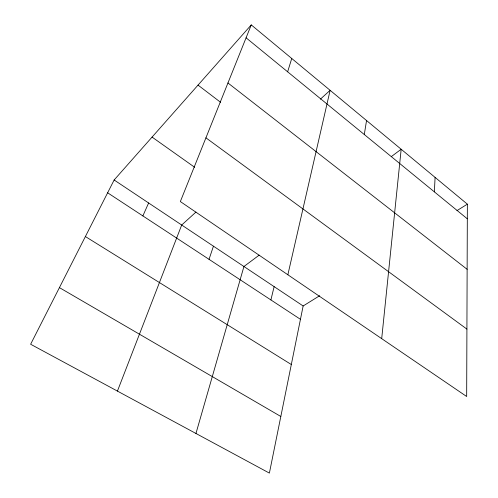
<?xml version="1.0" encoding="UTF-8"?>
<svg xmlns="http://www.w3.org/2000/svg" width="498" height="498" viewBox="0 0 498 498"><rect width="100%" height="100%" fill="white"/><g stroke="black" fill="none" stroke-linecap="round" stroke-linejoin="round"><path stroke-width="0.75" d="M467.367 204.161L466.67 396.501L180.344 201.566L251.26 24.9L467.367 204.161L456.977 210.604M434.368 191.861L435.09 177.388M381.698 338.646L401.17 149.251L391.341 156.584M364.293 134.522L366.547 120.535M319.66 295.731L303.145 305.971L269.387 473.1L30.633 344.249L114.142 179.99L251.26 24.9M287.856 274.759L330.124 90.319L320.37 99.17M270.9 299.933L274.13 286.63M195.951 433.472L243.939 266.511L259.165 255.15M287.639 71.812L291.747 58.484M209.036 259.34L213.443 246.18M117.435 391.092L181.695 225.021L195.938 212.092M142.87 215.92L148.622 202.979M59.424 287.62L280.822 416.477M85.388 236.544L291.318 364.517M107.63 192.794L300.45 319.324M114.142 179.99L303.145 305.971M152.064 137.093L194.693 167.309M205.929 137.834L466.912 329.11M198.03 85.102L220.564 102.289M227.953 82.967L467.13 269.312M246.08 37.804L467.311 218.815"/></g></svg>
